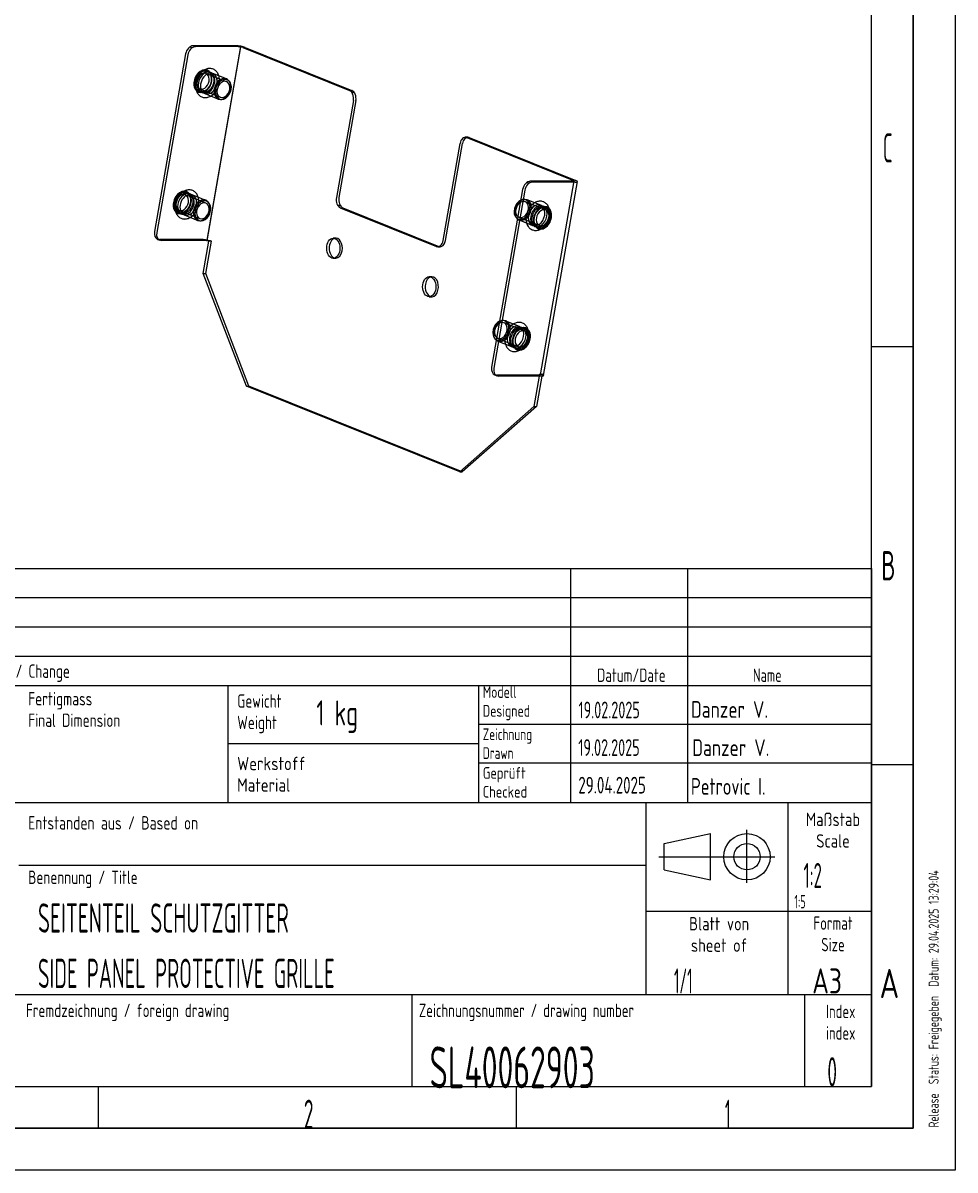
# Model space of a CAD drawing. Header units: millimetres. Extents: x 0 to 420, y 0 to 297.
# Drawn here: x 308.5 to 420, y 0 to 137.3 of the extents above; entities that cross this region are included whole.
import ezdxf
from ezdxf.lldxf.tags import DXFTag

# ---------------------------------------------------------------- set-up
doc = ezdxf.new("R2010")
doc.units = ezdxf.units.MM
doc.layers.add('1', color=7, linetype='Continuous', true_color=0xffffff)
doc.styles.add('iso-1', font='isocp.shx')
tags = doc.linetypes.add('DASHDOT', pattern=[70, 31, -13, 13, -13]).pattern_tags.tags
tags[10:11] = [DXFTag(74, 4), DXFTag(75, 0), DXFTag(340, '0'), DXFTag(46, 0.0), DXFTag(50, 0.0), DXFTag(44, 0.0), DXFTag(45, 0.0)]
tags[8:9] = [DXFTag(74, 4), DXFTag(75, 0), DXFTag(340, '0'), DXFTag(46, 0.0), DXFTag(50, 0.0), DXFTag(44, 0.0), DXFTag(45, 0.0)]
tags[6:7] = [DXFTag(74, 4), DXFTag(75, 0), DXFTag(340, '0'), DXFTag(46, 0.0), DXFTag(50, 0.0), DXFTag(44, 0.0), DXFTag(45, 0.0)]
tags[4:5] = [DXFTag(74, 4), DXFTag(75, 0), DXFTag(340, '0'), DXFTag(46, 0.0), DXFTag(50, 0.0), DXFTag(44, 0.0), DXFTag(45, 0.0)]

msp = doc.modelspace()

# ---------------------------------------------------------------- linework, layer by layer
at = {"layer": '1', "color": 4, "linetype": 'Continuous', "lineweight": 18}
for p, q in [((420, 297), (420, 0)), ((235, 72), (410, 72)), ((410, 72), (410, 10)), ((235, 58), (410, 58)), ((363, 58), (363, 44)), ((235, 44), (410, 44)), ((383, 44), (383, 21)), ((385.22, 39.08), (390.76, 40.27)), ((390.76, 34.73), (390.76, 40.27)), ((385.22, 35.92), (385.22, 39.08)), ((308, 36.5), (383, 36.5)), ((385.22, 35.92), (390.76, 34.73)), ((235, 21), (410, 21)), ((355, 21), (355, 10)), ((235, 10), (410, 10)), ((420, 0), (0, 0))]:
    msp.add_line(p, q, dxfattribs=at)
at = {"layer": '1', "color": 4, "linetype": 'Continuous', "lineweight": 25}
for p, q in [((415, 292), (415, 5)), ((415, 5), (20, 5))]:
    msp.add_line(p, q, dxfattribs=at)
at = {"layer": '1', "color": 1, "linetype": 'Continuous', "lineweight": 13}
for p, q in [((410, 10), (410, 287)), ((415, 98.5), (410, 98.5)), ((374, 72), (374, 44)), ((388, 72), (388, 44)), ((235, 68.5), (410, 68.5)), ((235, 65), (410, 65)), ((235, 61.5), (410, 61.5)), ((333, 58), (333, 44)), ((363, 53.37), (410, 53.37)), ((363, 51), (333, 51)), ((363, 48.74), (410, 48.74)), ((415, 48.5), (410, 48.5)), ((400, 44), (400, 21)), ((383, 31), (410, 31)), ((402, 21), (402, 10)), ((25, 10), (410, 10)), ((317.5, 10), (317.5, 5)), ((367.5, 10), (367.5, 5))]:
    msp.add_line(p, q, dxfattribs=at)
at = {"layer": '1', "color": 7, "linetype": 'Continuous', "lineweight": 18}
for p, q in [((333.97, 134.54), (328.86, 134.53)), ((327.94, 133.57), (324.23, 112.3)), ((328.2, 133.46), (324.49, 112.2)), ((334.23, 134.44), (329.12, 134.43)), ((334.78, 134.33), (347.55, 129.2)), ((335.08, 134.33), (347.85, 129.2)), ((332.83, 130.57), (331.21, 131.22)), ((333.15, 130.32), (333.05, 130.42)), ((330.24, 128.82), (331.87, 128.17)), ((332.13, 128.12), (332.27, 128.12)), ((348.02, 127.98), (345.99, 116.38)), ((348.32, 127.98), (346.29, 116.38)), ((361.72, 123.59), (361.41, 123.59)), ((361.58, 123.56), (374.35, 118.42)), ((361.89, 123.56), (374.65, 118.42)), ((358.75, 111.25), (360.78, 122.85)), ((374.3, 118.32), (369.19, 118.32)), ((374.56, 118.22), (369.45, 118.21)), ((370.78, 95.09), (374.83, 118.29)), ((330.36, 116.04), (328.74, 116.69)), ((368.27, 117.35), (364.56, 96.09)), ((368.53, 117.25), (364.82, 95.98)), ((330.68, 115.8), (330.59, 115.89)), ((327.78, 114.3), (329.4, 113.65)), ((346.46, 115.16), (357.95, 110.54)), ((346.76, 115.16), (358.25, 110.54)), ((367.52, 113.95), (367.62, 113.85)), ((329.66, 113.6), (329.8, 113.6)), ((324.61, 111.37), (324.86, 111.27)), ((330.18, 111.24), (325.07, 111.23)), ((330.06, 107.27), (330.73, 111.14)), ((335.22, 93.82), (330.06, 107.27)), ((364.99, 99.45), (365.08, 99.35)), ((364.94, 95.16), (365.19, 95.06)), ((370.51, 95.02), (365.4, 95.02)), ((370.26, 95.02), (369.62, 91.36)), ((370.56, 95.02), (369.92, 91.36)), ((360.74, 83.55), (335.22, 93.82)), ((369.62, 91.36), (360.74, 83.55)), ((369.92, 91.36), (361.05, 83.55)), ((369.62, 91.36), (369.92, 91.36)), ((360.74, 83.55), (361.05, 83.55))]:
    msp.add_line(p, q, dxfattribs=at)
at = {"layer": '1', "color": 7, "linetype": 'Continuous', "lineweight": 13}
for p, q in [((328.71, 134.29), (328.45, 134.39)), ((334.52, 134.4), (330.47, 111.21)), ((334.56, 134.45), (334.56, 134.48)), ((348.14, 128.94), (347.84, 128.94)), ((369.04, 118.08), (368.78, 118.18)), ((346.46, 115.41), (346.16, 115.41))]:
    msp.add_line(p, q, dxfattribs=at)
at = {"layer": '1', "color": 18, "linetype": 'Continuous', "lineweight": 13}
for p, q in [((330.51, 111.28), (334.56, 134.45)), ((332.85, 130.24), (330.38, 131.24)), ((330.56, 131.6), (330.53, 131.61)), ((330.81, 131.39), (330.56, 131.49)), ((330.94, 131.32), (330.56, 131.48)), ((329.59, 129.09), (329.98, 128.93)), ((329.59, 129.08), (329.84, 128.97)), ((329.64, 129.38), (332.1, 128.39)), ((329.49, 129.01), (329.51, 129)), ((359.05, 111.25), (361.08, 122.85)), ((370.39, 95.16), (374.44, 118.36)), ((330.38, 115.72), (327.92, 116.71)), ((328.28, 116.89), (328.03, 116.99)), ((328.09, 117.07), (328.07, 117.08)), ((328.47, 116.8), (328.09, 116.96)), ((368.54, 116.15), (368.4, 116.15)), ((371.03, 114.89), (368.57, 115.88)), ((370.43, 115.45), (368.8, 116.1)), ((371.08, 115.19), (370.69, 115.34)), ((327.02, 114.49), (327.04, 114.48)), ((327.06, 114.58), (327.31, 114.48)), ((327.13, 114.56), (327.51, 114.41)), ((327.17, 114.86), (329.63, 113.87)), ((367.82, 114.03), (370.29, 113.03)), ((371.14, 115.17), (370.89, 115.27)), ((371.18, 115.26), (371.16, 115.27)), ((367.84, 113.7), (369.46, 113.05)), ((369.73, 112.95), (370.11, 112.79)), ((369.92, 112.86), (370.17, 112.76)), ((370.11, 112.67), (370.14, 112.66)), ((329.92, 111.34), (324.81, 111.34)), ((345.91, 111.52), (345.61, 111.52)), ((330.36, 107.27), (331.03, 111.14)), ((331.03, 111.14), (330.73, 111.14)), ((358.12, 110.5), (358.42, 110.5)), ((345.62, 109.12), (345.92, 109.12)), ((330.06, 107.27), (330.36, 107.27)), ((335.52, 93.82), (330.36, 107.27)), ((357.4, 106.91), (357.1, 106.91)), ((357.1, 104.51), (357.4, 104.51)), ((366.01, 101.65), (365.87, 101.65)), ((367.89, 100.95), (366.27, 101.6)), ((368.5, 100.39), (366.04, 101.38)), ((368.54, 100.69), (368.16, 100.84)), ((368.61, 100.67), (368.36, 100.77)), ((368.65, 100.76), (368.63, 100.77)), ((365.29, 99.53), (367.75, 98.54)), ((365.31, 99.21), (366.93, 98.56)), ((367.2, 98.45), (367.58, 98.29)), ((367.39, 98.36), (367.64, 98.26)), ((367.58, 98.18), (367.61, 98.17)), ((370.25, 95.12), (365.14, 95.12)), ((370.3, 95.23), (370.26, 95.02)), ((370.3, 95.23), (370.6, 95.23)), ((370.6, 95.23), (370.56, 95.02)), ((335.22, 93.82), (335.52, 93.82)), ((361.05, 83.55), (335.52, 93.82))]:
    msp.add_line(p, q, dxfattribs=at)
at = {"layer": '1', "color": 1, "linetype": 'DASHDOT', "lineweight": 13}
for p, q in [((395.11, 34.38), (395.11, 40.73)), ((384.57, 37.5), (398.43, 37.5))]:
    msp.add_line(p, q, dxfattribs=at)
at = {"layer": '1', "color": 4, "linetype": 'Continuous', "lineweight": 18}
for radius in [2.77, 1.58]:
    msp.add_circle((395.11, 37.5), radius, dxfattribs=at)
at = {"layer": '1', "color": 7, "linetype": 'Continuous', "lineweight": 18}
for centre, major_axis, ratio, start_param, end_param in [((328.7, 133.57), (-0.373, -0.928), 0.725921, 3.426419, 4.997215), ((334.48, 134.33), (-0.788, 0.138), 0.193259, 3.879513, 5.45031), ((328.95, 133.46), (0.373, 0.928), 0.725921, 0.284826, 1.855623), ((334.48, 134.33), (-0.394, 0.069), 0.193259, 3.879513, 5.45031), ((330.73, 130.02), (-0.48, -1.2), 0.725921, 3.426419, 6.283157), ((330.73, 130.02), (-0.48, -1.2), 0.725921, 3.141565, 3.426419), ((332.35, 129.37), (-0.48, -1.2), 0.725921, 3.426419, 6.568012), ((332.47, 129.32), (-0.46, -1.15), 0.725921, 3.426419, 6.568012), ((332.47, 129.32), (-0.46, -1.15), 0.725921, 0.284826, 3.426419), ((332.35, 129.37), (-0.48, -1.2), 0.725921, 2.854845, 3.426419), ((332.47, 129.32), (-0.373, -0.928), 0.725921, 3.426419, 6.568012), ((332.47, 129.32), (-0.373, -0.928), 0.725921, 0.284826, 3.426419), ((347.38, 128.23), (0.001, -1), 0.660068, 1.310605, 2.881401), ((347.68, 128.23), (-0.001, 1), 0.660068, 4.452198, 6.022994), ((361.42, 122.59), (0.001, -1), 0.660068, 2.881401, 4.452198), ((361.72, 122.59), (-0.001, 1), 0.660068, 6.022994, 6.283206), ((369.02, 117.35), (-0.373, -0.928), 0.725921, 3.426419, 4.997215), ((369.28, 117.25), (0.373, 0.928), 0.725921, 0.284826, 1.855623), ((374.05, 118.42), (0.394, -0.069), 0.193259, 5.45031, 7.021106), ((374.05, 118.42), (0.788, -0.138), 0.193259, 5.45031, 7.021106), ((328.26, 115.5), (-0.48, -1.2), 0.725921, 3.426419, 6.283157), ((328.26, 115.5), (-0.48, -1.2), 0.725921, 3.141565, 3.426419), ((329.88, 114.85), (-0.48, -1.2), 0.725921, 3.426419, 6.568012), ((330.01, 114.79), (-0.46, -1.15), 0.725921, 3.426419, 6.568012), ((330.01, 114.79), (-0.373, -0.928), 0.725921, 3.426419, 6.568012), ((330.01, 114.79), (-0.46, -1.15), 0.725921, 0.284826, 3.426419), ((330.01, 114.79), (-0.373, -0.928), 0.725921, 0.284826, 3.426419), ((329.88, 114.85), (-0.48, -1.2), 0.725921, 2.854845, 3.426419), ((346.63, 116.12), (-0.001, 1), 0.660068, 1.310605, 2.881401), ((346.93, 116.12), (0.001, -1), 0.660068, 4.452198, 6.022994), ((368.2, 114.95), (0.46, 1.15), 0.725921, 0.660737, 2.854845), ((368.32, 114.9), (0.48, 1.2), 0.725921, 0.800195, 2.91105), ((370.66, 113.96), (-0.52, -1.3), 0.725921, 3.426419, 6.568012), ((370.66, 113.96), (0.52, 1.3), 0.725921, 3.426419, 6.568012), ((370.66, 113.96), (0.373, 0.928), 0.725921, 0.284826, 3.426419), ((370.66, 113.96), (0.373, 0.928), 0.725921, 3.426419, 6.568012), ((324.98, 112.3), (-0.373, -0.928), 0.725921, 4.997215, 6.283182), ((325.24, 112.2), (0.373, 0.928), 0.725921, 1.855623, 3.426419), ((330.43, 111.14), (-0.394, 0.069), 0.193259, 3.879513, 5.45031), ((345.92, 110.32), (0, -1.2), 0.660068, 3.332514, 6.092305), ((358.11, 111.5), (-0.001, 1), 0.660068, 2.881401, 4.452198), ((358.41, 111.5), (0.001, -1), 0.660068, 6.022994, 6.053575), ((357.4, 105.71), (0, 1.2), 0.660068, 1.310605, 2.950811), ((357.4, 105.71), (0, 1.2), 0.660068, 0.190824, 1.310605), ((365.66, 100.46), (0.46, 1.15), 0.725921, 0.660737, 2.854845), ((365.79, 100.4), (0.48, 1.2), 0.725921, 0.800195, 2.91105), ((368.13, 99.46), (-0.52, -1.3), 0.725921, 3.426419, 6.568012), ((368.13, 99.46), (0.373, 0.928), 0.725921, 0.284826, 3.426419), ((368.13, 99.46), (0.52, 1.3), 0.725921, 3.426419, 6.568012), ((368.13, 99.46), (0.373, 0.928), 0.725921, 3.426419, 6.568012), ((365.31, 96.09), (-0.373, -0.928), 0.725921, 4.997215, 6.283182), ((365.57, 95.98), (0.373, 0.928), 0.725921, 1.855623, 3.426419), ((370, 95.23), (0.788, -0.138), 0.193259, 5.45031, 6.283175)]:
    msp.add_ellipse(centre, major_axis=major_axis, ratio=ratio, start_param=start_param, end_param=end_param, dxfattribs=at)
at = {"layer": '1', "color": 18, "linetype": 'Continuous', "lineweight": 13}
for centre, major_axis, ratio, start_param, end_param in [((330.01, 130.31), (-0.52, -1.3), 0.725921, 3.426419, 6.568012), ((330.03, 130.3), (-0.52, -1.3), 0.725921, 3.426419, 6.568012), ((330.07, 130.28), (-0.48, -1.2), 0.725921, 3.426419, 6.568012), ((330.01, 130.31), (-0.373, -0.928), 0.725921, 3.426419, 6.568012), ((330.46, 130.13), (-0.48, -1.2), 0.725921, 3.426419, 6.568012), ((330.01, 130.31), (0.52, 1.3), 0.725921, 3.426419, 6.568012), ((330.03, 130.3), (-0.52, -1.3), 0.725921, 0.284826, 3.426419), ((330.01, 130.31), (-0.373, -0.928), 0.725921, 0.284826, 3.426419), ((330.07, 130.28), (-0.48, -1.2), 0.725921, 0.284826, 3.426419), ((330.46, 130.13), (-0.48, -1.2), 0.725921, 0.284826, 3.426419), ((330.73, 130.02), (-0.48, -1.2), 0.725921, 0.284826, 3.141565), ((330.69, 130.04), (-0.5, -1.25), 0.725921, 0.718562, 2.278658), ((332.35, 129.37), (-0.48, -1.2), 0.725921, 0.284826, 2.854845), ((330.73, 130.02), (-0.48, -1.2), 0.725921, 6.283157, 6.568012), ((361.72, 122.59), (-0.001, 1), 0.660068, 0.000021, 1.310605), ((327.54, 115.78), (-0.52, -1.3), 0.725921, 3.426419, 6.568012), ((327.57, 115.77), (-0.52, -1.3), 0.725921, 3.426419, 6.568012), ((327.61, 115.76), (-0.48, -1.2), 0.725921, 3.426419, 6.568012), ((327.54, 115.78), (-0.373, -0.928), 0.725921, 3.426419, 6.568012), ((327.99, 115.6), (-0.48, -1.2), 0.725921, 3.426419, 6.568012), ((327.54, 115.78), (0.52, 1.3), 0.725921, 3.426419, 6.568012), ((327.57, 115.77), (-0.52, -1.3), 0.725921, 0.284826, 3.426419), ((327.54, 115.78), (-0.373, -0.928), 0.725921, 0.284826, 3.426419), ((327.61, 115.76), (-0.48, -1.2), 0.725921, 0.284826, 3.426419), ((327.99, 115.6), (-0.48, -1.2), 0.725921, 0.284826, 3.426419), ((328.26, 115.5), (-0.48, -1.2), 0.725921, 0.284826, 3.141565), ((328.22, 115.51), (-0.5, -1.25), 0.725921, 0.718562, 2.278658), ((329.88, 114.85), (-0.48, -1.2), 0.725921, 0.284826, 2.854845), ((368.2, 114.95), (0.373, 0.928), 0.725921, 0.284826, 3.426419), ((368.2, 114.95), (0.46, 1.15), 0.725921, 3.426419, 6.568012), ((368.32, 114.9), (0.48, 1.2), 0.725921, 0.284826, 0.800195), ((368.2, 114.95), (0.46, 1.15), 0.725921, 0.284826, 0.660737), ((368.32, 114.9), (0.48, 1.2), 0.725921, 3.426419, 6.568012), ((368.2, 114.95), (0.373, 0.928), 0.725921, 4.876264, 6.568012), ((369.98, 114.23), (0.5, 1.25), 0.725921, 0.748555, 2.318811), ((369.94, 114.25), (0.48, 1.2), 0.725921, 0.284826, 3.426419), ((370.21, 114.14), (0.48, 1.2), 0.725921, 0.284826, 3.426419), ((370.64, 113.97), (0.52, 1.3), 0.725921, 0.284826, 3.426419), ((369.94, 114.25), (0.48, 1.2), 0.725921, 3.426419, 6.568012), ((370.21, 114.14), (0.48, 1.2), 0.725921, 3.426419, 6.568012), ((370.64, 113.97), (0.52, 1.3), 0.725921, 3.426419, 6.568012), ((328.26, 115.5), (-0.48, -1.2), 0.725921, 6.283157, 6.568012), ((368.2, 114.95), (0.46, 1.15), 0.725921, 2.854845, 3.426419), ((368.2, 114.95), (0.373, 0.928), 0.725921, 3.426419, 4.527105), ((370.6, 113.99), (0.48, 1.2), 0.725921, 0.284826, 3.426419), ((370.6, 113.99), (0.48, 1.2), 0.725921, 3.426419, 6.568012), ((368.32, 114.9), (0.48, 1.2), 0.725921, 2.91105, 3.426419), ((324.98, 112.3), (-0.373, -0.928), 0.725921, 6.283182, 6.568012), ((330.43, 111.14), (-0.788, 0.138), 0.193259, 3.879513, 5.45031), ((345.92, 110.32), (0, -1.2), 0.660068, 1.310605, 3.332514), ((358.41, 111.5), (0.001, -1), 0.660068, 6.053575, 7.59379), ((345.92, 110.32), (0, -1.2), 0.660068, 0, 1.310605), ((345.92, 110.32), (0, -1.2), 0.660068, 6.092305, 6.283185), ((357.4, 105.71), (0, 1.2), 0.660068, 2.950811, 6.283185), ((357.4, 105.71), (0, 1.2), 0.660068, 0, 0.190824), ((365.66, 100.46), (0.46, 1.15), 0.725921, 3.426419, 6.568012), ((365.79, 100.4), (0.48, 1.2), 0.725921, 0.284826, 0.800195), ((365.66, 100.46), (0.46, 1.15), 0.725921, 0.284826, 0.660737), ((365.79, 100.4), (0.48, 1.2), 0.725921, 3.426419, 6.568012), ((365.66, 100.46), (0.373, 0.928), 0.725921, 0.284826, 3.426419), ((365.66, 100.46), (0.373, 0.928), 0.725921, 4.876264, 6.568012), ((367.45, 99.74), (0.5, 1.25), 0.725921, 0.748555, 2.318811), ((367.41, 99.75), (0.48, 1.2), 0.725921, 0.284826, 3.426419), ((367.68, 99.64), (0.48, 1.2), 0.725921, 0.284826, 3.426419), ((368.1, 99.47), (0.52, 1.3), 0.725921, 0.284826, 3.426419), ((368.06, 99.49), (0.48, 1.2), 0.725921, 0.284826, 3.426419), ((367.41, 99.75), (0.48, 1.2), 0.725921, 3.426419, 6.568012), ((367.68, 99.64), (0.48, 1.2), 0.725921, 3.426419, 6.568012), ((368.06, 99.49), (0.48, 1.2), 0.725921, 3.426419, 6.568012), ((368.1, 99.47), (0.52, 1.3), 0.725921, 3.426419, 6.568012), ((365.66, 100.46), (0.46, 1.15), 0.725921, 2.854845, 3.426419), ((365.79, 100.4), (0.48, 1.2), 0.725921, 2.91105, 3.426419), ((365.66, 100.46), (0.373, 0.928), 0.725921, 3.426419, 4.527105), ((365.31, 96.09), (-0.373, -0.928), 0.725921, 6.283182, 6.568012), ((370, 95.23), (0.394, -0.069), 0.193259, 5.45031, 7.021106), ((370, 95.23), (0.788, -0.138), 0.193259, 6.283175, 7.021106)]:
    msp.add_ellipse(centre, major_axis=major_axis, ratio=ratio, start_param=start_param, end_param=end_param, dxfattribs=at)
for centre in [(330.07, 130.28), (330.33, 130.18), (327.54, 115.78), (327.8, 115.68), (370.4, 114.07), (367.87, 99.57)]:
    msp.add_ellipse(centre, major_axis=(0.48, 1.21), ratio=0.725921, dxfattribs=at)
at = {"layer": '1', "color": 7, "linetype": 'Continuous', "lineweight": 18}
for centre, major_axis, ratio in [((370.66, 113.96), (-0.48, -1.21), 0.725921), ((345.62, 110.32), (0, -1.2), 0.660068), ((357.1, 105.71), (0, 1.2), 0.660068), ((368.13, 99.46), (-0.48, -1.21), 0.725921)]:
    msp.add_ellipse(centre, major_axis=major_axis, ratio=ratio, dxfattribs=at)
for points, knots in [([(330.85, 131.83), (330.81, 131.83), (330.7, 131.82), (330.52, 131.79), (330.31, 131.71), (330.11, 131.6), (329.91, 131.45), (329.74, 131.28), (329.57, 131.08), (329.43, 130.85), (329.32, 130.61), (329.23, 130.36), (329.17, 130.11), (329.14, 129.85), (329.14, 129.59), (329.18, 129.35), (329.24, 129.12), (329.34, 128.91), (329.46, 128.73), (329.61, 128.58), (329.78, 128.46), (329.96, 128.38), (330.14, 128.34), (330.25, 128.34), (330.3, 128.34)], [0, 0, 0, 0, 0.026195, 0.072319, 0.118773, 0.165687, 0.212942, 0.260396, 0.307943, 0.355514, 0.403097, 0.450703, 0.49835, 0.546054, 0.593829, 0.64167, 0.689512, 0.737238, 0.78467, 0.831622, 0.877996, 0.923866, 0.969481, 1, 1, 1, 1]), ([(331.93, 130.93), (331.92, 130.97), (331.89, 131.08), (331.81, 131.25), (331.68, 131.43), (331.54, 131.58), (331.37, 131.7), (331.18, 131.78), (331, 131.82), (330.89, 131.83), (330.85, 131.83)], [0, 0, 0, 0, 0.070614, 0.213471, 0.355449, 0.495993, 0.634804, 0.772108, 0.908648, 1, 1, 1, 1]), ([(330.3, 128.34), (330.34, 128.34), (330.45, 128.34), (330.63, 128.38), (330.81, 128.44), (330.92, 128.5), (330.97, 128.53)], [0, 0, 0, 0, 0.174834, 0.482678, 0.792729, 1, 1, 1, 1]), ([(328.38, 117.3), (328.34, 117.3), (328.23, 117.3), (328.05, 117.26), (327.84, 117.19), (327.64, 117.07), (327.45, 116.93), (327.27, 116.75), (327.11, 116.55), (326.97, 116.33), (326.85, 116.09), (326.76, 115.84), (326.7, 115.58), (326.67, 115.32), (326.68, 115.07), (326.71, 114.83), (326.78, 114.6), (326.87, 114.39), (326.99, 114.21), (327.14, 114.06), (327.31, 113.94), (327.5, 113.86), (327.67, 113.82), (327.79, 113.81), (327.83, 113.81)], [0, 0, 0, 0, 0.026195, 0.072319, 0.118773, 0.165687, 0.212942, 0.260396, 0.307943, 0.355514, 0.403097, 0.450703, 0.49835, 0.546054, 0.593829, 0.64167, 0.689512, 0.737238, 0.78467, 0.831622, 0.877996, 0.923866, 0.969481, 1, 1, 1, 1]), ([(329.46, 116.41), (329.45, 116.44), (329.42, 116.55), (329.34, 116.73), (329.22, 116.91), (329.07, 117.06), (328.9, 117.18), (328.71, 117.26), (328.54, 117.3), (328.42, 117.3), (328.38, 117.3)], [0, 0, 0, 0, 0.070614, 0.213471, 0.355449, 0.495993, 0.634804, 0.772108, 0.908648, 1, 1, 1, 1]), ([(327.83, 113.81), (327.87, 113.81), (327.98, 113.82), (328.16, 113.85), (328.34, 113.92), (328.46, 113.98), (328.5, 114.01)], [0, 0, 0, 0, 0.174834, 0.482678, 0.792729, 1, 1, 1, 1])]:
    msp.add_open_spline(points, degree=3, knots=knots, dxfattribs=at)
at = {"layer": '1', "color": 18, "linetype": 'Continuous', "lineweight": 13}
for points, knots in [([(331.9, 129.77), (331.9, 129.78), (331.93, 129.87), (331.97, 130.06), (332, 130.32), (332, 130.57), (331.97, 130.77), (331.94, 130.89), (331.93, 130.93)], [0, 0, 0, 0, 0.030137, 0.244852, 0.459824, 0.675119, 0.89071, 1, 1, 1, 1]), ([(330.97, 128.53), (330.99, 128.54), (331.08, 128.6), (331.23, 128.71), (331.41, 128.89), (331.57, 129.09), (331.68, 129.26), (331.74, 129.37), (331.75, 129.4)], [0, 0, 0, 0, 0.071183, 0.283279, 0.496272, 0.709681, 0.923198, 1, 1, 1, 1]), ([(329.43, 115.24), (329.43, 115.25), (329.46, 115.35), (329.5, 115.53), (329.53, 115.79), (329.53, 116.05), (329.5, 116.25), (329.48, 116.37), (329.46, 116.41)], [0, 0, 0, 0, 0.030137, 0.244852, 0.459824, 0.675119, 0.89071, 1, 1, 1, 1]), ([(370.37, 115.93), (370.33, 115.93), (370.22, 115.93), (370.04, 115.89), (369.84, 115.82), (369.63, 115.7), (369.44, 115.56), (369.26, 115.38), (369.1, 115.18), (368.96, 114.96), (368.85, 114.72), (368.76, 114.47), (368.7, 114.21), (368.67, 113.95), (368.67, 113.7), (368.7, 113.46), (368.77, 113.23), (368.86, 113.02), (368.99, 112.84), (369.14, 112.69), (369.3, 112.57), (369.49, 112.49), (369.67, 112.45), (369.78, 112.44), (369.82, 112.44)], [0, 0, 0, 0, 0.026195, 0.072319, 0.118773, 0.165687, 0.212942, 0.260396, 0.307943, 0.355514, 0.403097, 0.450703, 0.49835, 0.546054, 0.593829, 0.64167, 0.689512, 0.737238, 0.78467, 0.831622, 0.877996, 0.923866, 0.969481, 1, 1, 1, 1]), ([(369.82, 112.44), (369.86, 112.44), (369.97, 112.45), (370.15, 112.48), (370.36, 112.56), (370.56, 112.67), (370.76, 112.82), (370.93, 112.99), (371.1, 113.19), (371.24, 113.42), (371.35, 113.66), (371.44, 113.91), (371.5, 114.16), (371.53, 114.42), (371.53, 114.68), (371.49, 114.92), (371.43, 115.15), (371.33, 115.36), (371.21, 115.54), (371.06, 115.69), (370.89, 115.81), (370.71, 115.89), (370.53, 115.93), (370.42, 115.93), (370.37, 115.93)], [0, 0, 0, 0, 0.026195, 0.072319, 0.118773, 0.165687, 0.212942, 0.260396, 0.307943, 0.355514, 0.403097, 0.450703, 0.49835, 0.546054, 0.593829, 0.64167, 0.689512, 0.737238, 0.78467, 0.831622, 0.877996, 0.923866, 0.969481, 1, 1, 1, 1]), ([(328.5, 114.01), (328.52, 114.02), (328.61, 114.07), (328.76, 114.19), (328.94, 114.36), (329.1, 114.56), (329.21, 114.74), (329.27, 114.85), (329.28, 114.87)], [0, 0, 0, 0, 0.071183, 0.283279, 0.496272, 0.709681, 0.923198, 1, 1, 1, 1]), ([(367.84, 101.44), (367.8, 101.44), (367.69, 101.43), (367.51, 101.4), (367.3, 101.32), (367.1, 101.21), (366.91, 101.06), (366.73, 100.89), (366.57, 100.69), (366.43, 100.46), (366.31, 100.22), (366.22, 99.97), (366.17, 99.71), (366.14, 99.46), (366.14, 99.2), (366.17, 98.96), (366.24, 98.73), (366.33, 98.52), (366.45, 98.34), (366.6, 98.19), (366.77, 98.07), (366.96, 97.99), (367.13, 97.95), (367.25, 97.94), (367.29, 97.94)], [0, 0, 0, 0, 0.026195, 0.072319, 0.118773, 0.165687, 0.212942, 0.260396, 0.307943, 0.355514, 0.403097, 0.450703, 0.49835, 0.546054, 0.593829, 0.64167, 0.689512, 0.737238, 0.78467, 0.831622, 0.877996, 0.923866, 0.969481, 1, 1, 1, 1]), ([(367.29, 97.94), (367.33, 97.94), (367.44, 97.95), (367.62, 97.99), (367.83, 98.06), (368.03, 98.17), (368.22, 98.32), (368.4, 98.5), (368.56, 98.7), (368.7, 98.92), (368.82, 99.16), (368.91, 99.41), (368.97, 99.67), (369, 99.93), (368.99, 100.18), (368.96, 100.42), (368.89, 100.65), (368.8, 100.86), (368.68, 101.04), (368.53, 101.19), (368.36, 101.31), (368.17, 101.39), (368, 101.43), (367.88, 101.44), (367.84, 101.44)], [0, 0, 0, 0, 0.026195, 0.072319, 0.118773, 0.165687, 0.212942, 0.260396, 0.307943, 0.355514, 0.403097, 0.450703, 0.49835, 0.546054, 0.593829, 0.64167, 0.689512, 0.737238, 0.78467, 0.831622, 0.877996, 0.923866, 0.969481, 1, 1, 1, 1])]:
    msp.add_open_spline(points, degree=3, knots=knots, dxfattribs=at)

# ---------------------------------------------------------------- texts
at = {"layer": '1', "color": 1, "linetype": 'Continuous', "lineweight": 13, "char_height": 3.5, "attachment_point": 7, "line_spacing_factor": 0.963855, "style": 'iso-1'}
for s, insert in [('\\W0.5104;C', (411.37, 120.57)), ('\\W0.6380;B', (411.17, 70.57)), ('\\W0.8300;A', (410.97, 20.57)), ('\\W0.5404;2', (342.09, 4.93)), ('\\W0.4176;1', (392.48, 4.93))]:
    msp.add_mtext(s, dxfattribs=dict(at, insert=insert))
at = {"layer": '1', "color": 3, "linetype": 'Continuous', "lineweight": 18, "attachment_point": 7, "line_spacing_factor": 0.963855, "style": 'iso-1'}
for s, insert, char_height in [('\\W0.5469; ', (374.75, 68.82), 2), ('\\W0.5469; ', (388.72, 68.82), 2), ('\\W0.5469; ', (374.75, 65.32), 2), ('\\W0.5469; ', (388.72, 65.32), 2), ('\\W0.5469; ', (374.77, 61.82), 2), ('\\W0.5469; ', (388.74, 61.82), 2), ('\\W0.7102;1 kg', (343.6, 52.3), 3), ('\\W0.6841;19.02.2025', (374.95, 54.06), 2), ('\\W0.8397;Danzer V.', (388.4, 54.12), 2), ('\\W0.6841;19.02.2025', (374.93, 49.56), 2), ('\\W0.8397;Danzer V.', (388.55, 49.55), 2), ('\\W1.0000;', (309.29, 47.1), 3), ('\\W0.7230;29.04.2025', (374.93, 45.06), 2), ('\\W0.7978;Petrovic I.', (388.4, 44.91), 2), ('\\W1.0000;', (345.47, 45.16), 3), ('\\W1.0000;', (309.14, 37.38), 2), ('\\W0.5376;1:2', (401.88, 33.75), 3), ('\\W0.5791;SEITENTEIL SCHUTZGITTER', (310.29, 28.41), 3.5), ('\\W0.6008;1:5 ', (400.78, 31.32), 1.6), ('\\W0.5578;SIDE PANEL PROTECTIVE GRILLE', (310.29, 21.78), 3.5), ('\\W0.4767;1/1', (386.38, 21.13), 3), ('\\W0.8250;A3', (402.91, 21.13), 3), ('\\W1.0000;', (310.14, 10.94), 3.5)]:
    msp.add_mtext(s, dxfattribs=dict(at, insert=insert, char_height=char_height))
at = {"layer": '1', "color": 1, "linetype": 'Continuous', "lineweight": 18, "line_spacing_factor": 0.963855, "style": 'iso-1'}
for s, insert, char_height, attachment_point in [('\\W0.7926;Änderung / Change', (307.15, 58.42), 1.6, 8), ('\\W0.7858;Datum/Date', (381.28, 58.42), 1.6, 8), ('\\W0.7402;Name', (395.82, 58.42), 1.6, 7), ('\\W0.8167;Modell\\PDesigned', (363.5, 53.83), 1.4, 7), ('\\W0.8066;Fertigmass\\PFinal Dimension', (309.12, 53.03), 1.6, 7), ('\\W0.7977;Gewicht\\PWeight', (334.12, 52.28), 1.6, 7), ('\\W0.7727;Zeichnung\\PDrawn', (363.5, 49.2), 1.4, 7), ('\\W0.8966;Werkstoff\\PMaterial', (334.12, 45.28), 1.6, 7), ('\\W0.8514;Geprüft\\PChecked', (363.5, 44.57), 1.4, 7), ('\\W0.8715;Maßstab\\PScale\\Fisocp.shx;', (405.4, 38.59), 1.6, 8), ('\\W0.8189;Entstanden aus / Based on', (309.12, 40.75), 1.6, 7), ('\\W0.8002;Benennung / Title', (309.12, 33.75), 1.6, 7), ('\\W0.8719;Blatt von\\Psheet of', (391.78, 26.11), 1.6, 8), ('\\W0.7767;Format\\PSize', (405.4, 26.18), 1.6, 8), ('\\W0.7882;Fremdzeichnung / foreign drawing', (308.86, 17.82), 1.6, 7), ('\\W0.7721;Zeichnungsnummer / drawing number', (355.86, 17.82), 1.6, 7), ('\\W0.7656;Index\\Pindex', (406.32, 15.61), 1.6, 8)]:
    msp.add_mtext(s, dxfattribs=dict(at, insert=insert, char_height=char_height, attachment_point=attachment_point))
at = {"layer": '1', "color": 1, "linetype": 'Continuous', "lineweight": 13, "insert": (418.4, 5.09), "char_height": 1.2, "attachment_point": 7, "rotation": 90, "line_spacing_factor": 0.963855, "style": 'iso-1'}
msp.add_mtext('\\W0.7940;Release  Status: Freigegeben  Datum: 29.04.2025 13:29:04', dxfattribs=at)
at = {"layer": '1', "color": 3, "linetype": 'Continuous', "lineweight": 25, "attachment_point": 7, "line_spacing_factor": 0.963855, "style": 'iso-1'}
for s, insert, char_height in [('\\W0.6140;SL40062903', (357.14, 9.79), 5), ('\\W0.5404;0', (404.72, 10.01), 3.5)]:
    msp.add_mtext(s, dxfattribs=dict(at, insert=insert, char_height=char_height))

doc.saveas('drawing.dxf')
